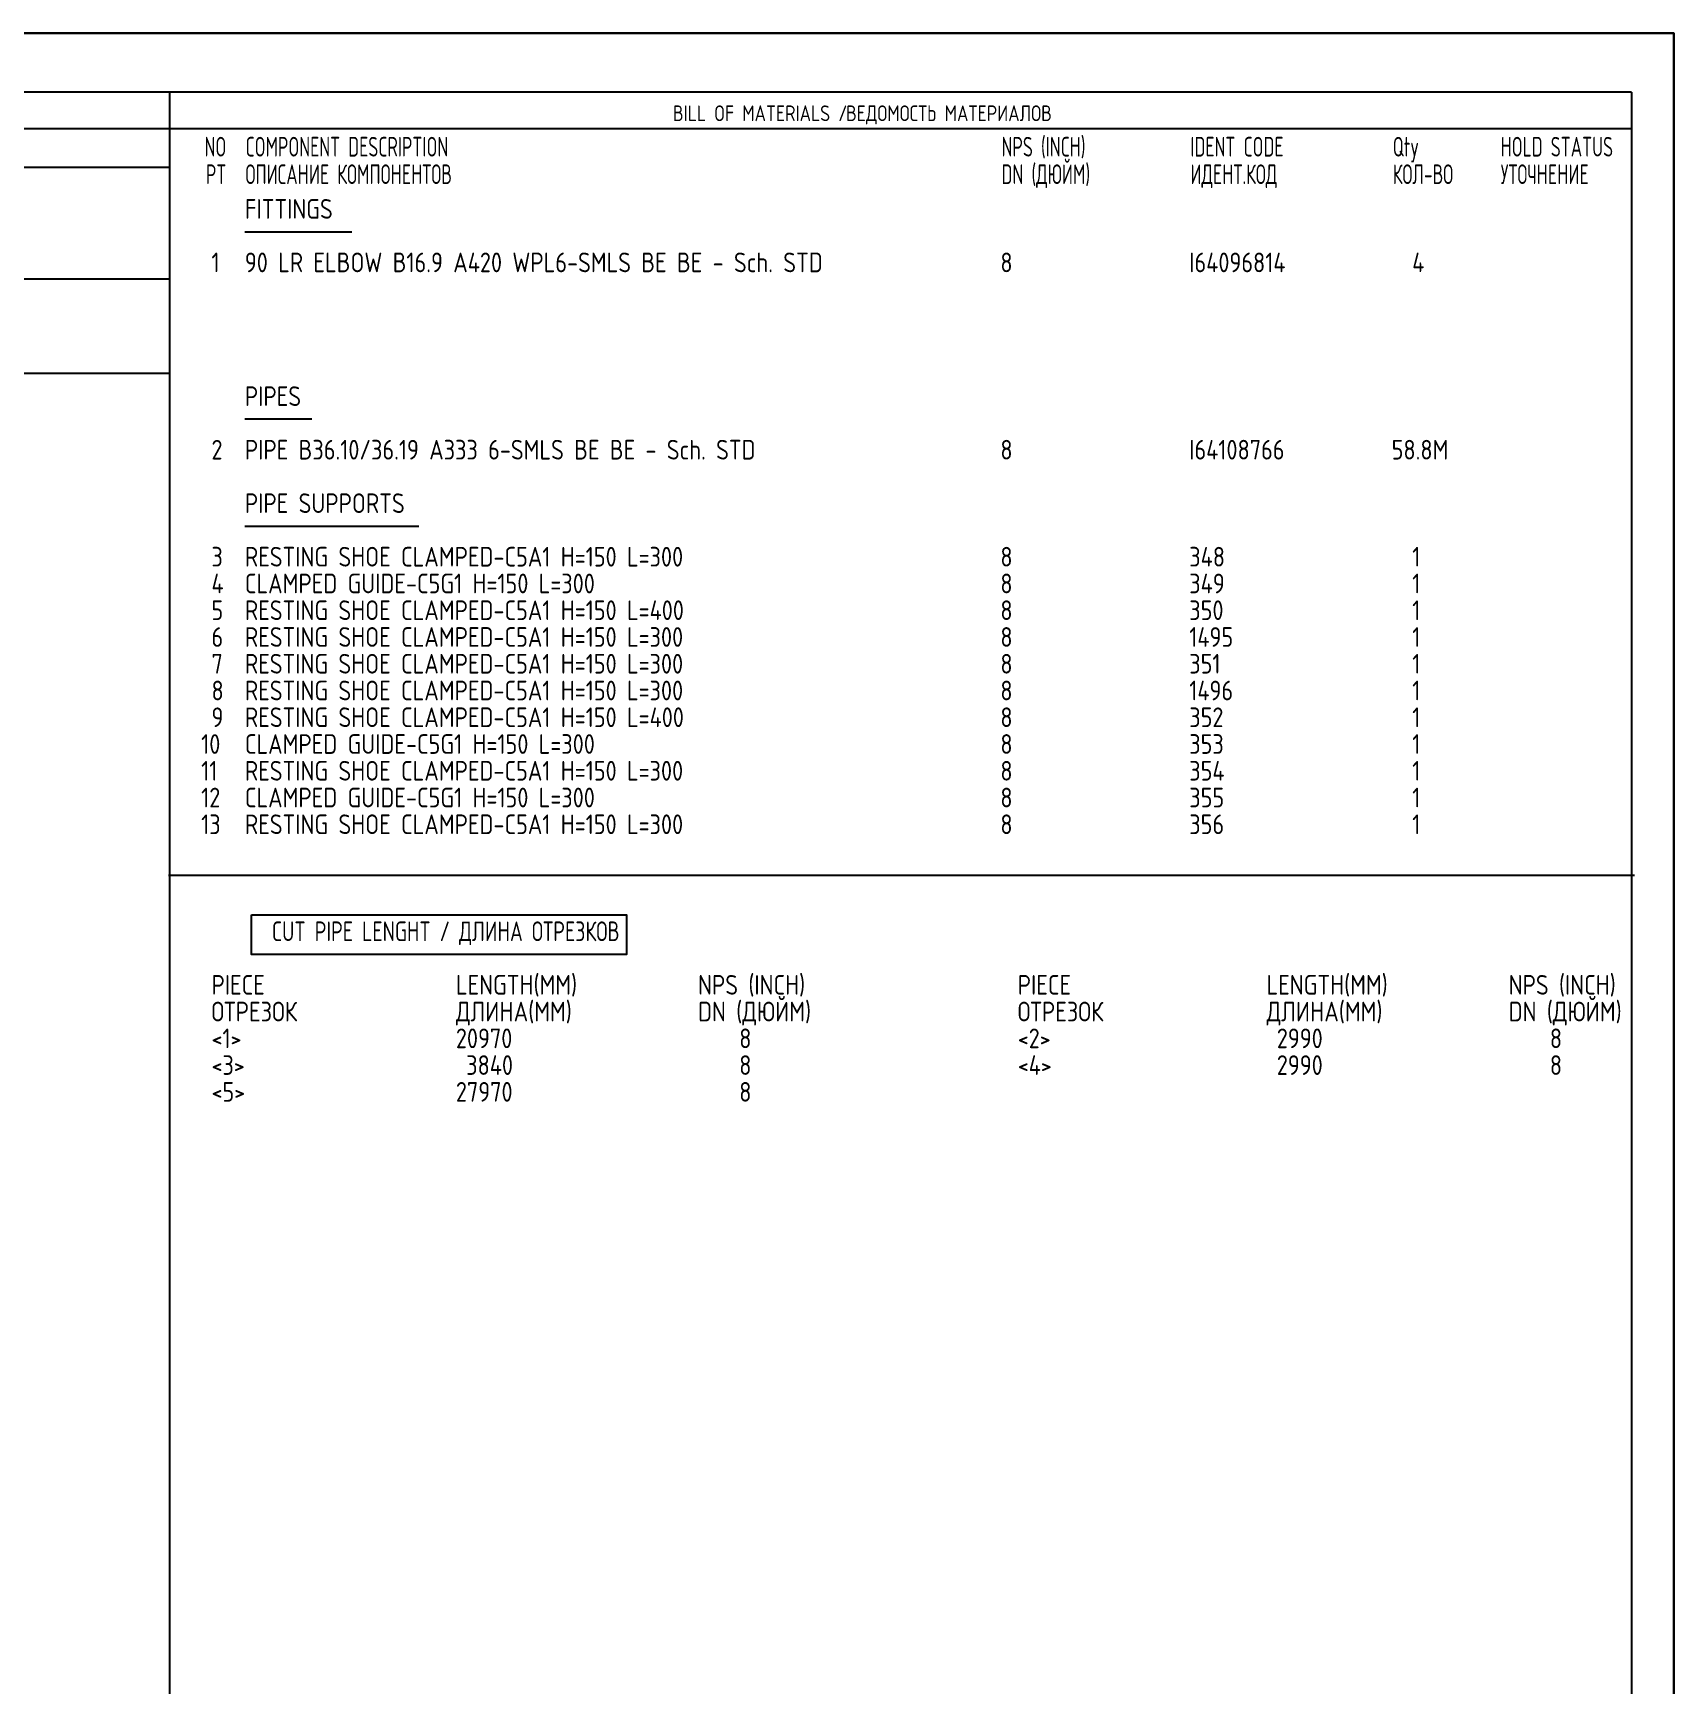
# Model space of a CAD drawing. Extents: x 0 to 594, y 0 to 420.
# Drawn here: x 385.5 to 594, y 210 to 420 of the extents above; entities that cross this region are included whole.
import ezdxf
from ezdxf.enums import TextEntityAlignment as Align

# ---------------------------------------------------------------- set-up
doc = ezdxf.new("R2010")
doc.units = 0
doc.header["$MEASUREMENT"] = 0
doc.linetypes.add('BORDER_2012_SLN$0$8001.Solid', pattern=[0])
for name, color, linetype in [('BORDER_2012_SLN$0$2', 7, 'Continuous'), ('BORDER_2012_SLN$0$GT_1', 7, 'Continuous'), ('GT_1', 7, 'Continuous')]:
    doc.layers.add(name, color=color, linetype=linetype)
for name, color, linetype, lineweight in [('BORDER_2012_SLN$0$BG_Level_1', 7, 'BORDER_2012_SLN$0$8001.Solid', 25), ('BORDER_2012_SLN$0$Level_1', 7, 'BORDER_2012_SLN$0$8001.Solid', 25), ('BORDER_2012_SLN$0$Level_18', 7, 'BORDER_2012_SLN$0$8001.Solid', 25)]:
    doc.layers.add(name, color=color, linetype=linetype, lineweight=lineweight)
doc.styles.add('BORDER_2012_SLN$0$GOST type A', font='GOST type A')
doc.styles.add('BORDER_2012_SLN$0$HTX1', font='')
doc.styles.add('HTX1', font='')
doc.styles.get('BORDER_2012_SLN$0$HTX1').set_extended_font_data('GOST type A')
doc.styles.get('HTX1').set_extended_font_data('GOST type A')

# ---------------------------------------------------------------- blocks, each defined once
blk = doc.blocks.new('BORDER_2012_SLN')
at = {"layer": 'BORDER_2012_SLN$0$2'}
blk.add_line((162.42, 407.85), (588.6, 407.85), dxfattribs=at)
at = {"layer": 'BORDER_2012_SLN$0$Level_1', "color": 7, "lineweight": -3}
for p, q in [((588.6, 412.5), (25.4, 412.5)), ((402.9, 7.5), (402.9, 412.5)), ((588.6, 412.5), (588.6, 7.5)), ((402.75, 402.9), (188.39, 402.9)), ((402.9, 388.7), (162.37, 388.68)), ((402.9, 376.7), (25.4, 376.7))]:
    blk.add_line(p, q, dxfattribs=at)
at = {"layer": 'BORDER_2012_SLN$0$Level_18', "color": 7, "lineweight": -3, "flags": 128}
blk.add_lwpolyline([(0, 0), (0, 420), (594, 420), (594, 0)], close=True, dxfattribs=at)
at = {"layer": 'BORDER_2012_SLN$0$BG_Level_1', "color": 7, "style": 'BORDER_2012_SLN$0$GOST type A'}
for s, p in [('BILL OF MATERIALS / ', (466.8, 408.8)), ('ВЕДОМОСТЬ МАТЕРИАЛОВ', (488.8, 408.8))]:
    blk.add_text(s, height=2, dxfattribs=at).set_placement(p)
at = {"layer": 'BORDER_2012_SLN$0$GT_1', "style": 'BORDER_2012_SLN$0$HTX1', "width": 0.8}
for s, p in [('NO', (410.06, 404.3)), ('PT', (410.06, 400.8))]:
    blk.add_text(s, height=2.5, dxfattribs=at).set_placement(p, align=Align.RIGHT)
for s, p in [('COMPONENT DESCRIPTION', (412.5, 404.3)), ('NPS (INCH)', (508.56, 404.3)), ('IDENT CODE', (532.56, 404.3)), ('Qty', (558.27, 404.3)), ('HOLD STATUS', (571.99, 404.3)), ('ОПИСАНИЕ КОМПОНЕНТОВ', (412.5, 400.8)), ('DN (ДЮЙМ)', (508.56, 400.8)), ('ИДЕНТ.КОД', (532.56, 400.8)), ('КОЛ-ВО', (558.27, 400.8)), ('УТОЧНЕНИЕ', (571.99, 400.8))]:
    blk.add_text(s, height=2.5, dxfattribs=at).set_placement(p)

msp = doc.modelspace()

# ---------------------------------------------------------------- linework, layer by layer
at = {"layer": 'GT_1', "flags": 128}
for points in [[(0, 0), (594, 0), (594, 420), (0, 420), (0, 0)], [(426.014, 394.704), (412.414, 394.704)], [(420.914, 370.895), (412.414, 370.895)], [(434.514, 357.289), (412.414, 357.289)], [(402.7, 312.961), (589, 312.961)], [(413.271, 307.915), (460.914, 307.915), (460.914, 302.867), (413.271, 302.867), (413.271, 307.915)]]:
    msp.add_lwpolyline(points, dxfattribs=at)

# ---------------------------------------------------------------- block references
at = {"linetype": 'Continuous'}
msp.add_blockref('BORDER_2012_SLN', (0, 0), dxfattribs=at)

# ---------------------------------------------------------------- texts
at = {"layer": 'GT_1', "style": 'HTX1'}
for s, width, p in [('FITTINGS', 1.02, (412.414, 396.395)), ('  1', 1.02, (405.557, 389.592)), ('90 LR ELBOW B16.9 A420 WPL6-SMLS BE BE - Sch. STD', 1.02, (412.414, 389.592)), ('8', 1.02, (508.414, 389.592)), ('I64096814', 1.02, (532.414, 389.592)), ('  4', 1.02, (558.129, 389.592)), ('PIPES', 1.02, (412.414, 372.585)), ('  2', 1.02, (405.557, 365.782)), ('PIPE B36.10/36.19 A333 6-SMLS BE BE - Sch. STD', 1.02, (412.414, 365.782)), ('8', 1.02, (508.414, 365.782)), ('I64108766', 1.02, (532.414, 365.782)), ('58.8M', 1.02, (558.129, 365.782)), ('PIPE SUPPORTS', 1.02, (412.414, 358.98)), ('  3', 1.02, (405.557, 352.177)), ('RESTING SHOE CLAMPED-C5A1 H=150 L=300', 1.02, (412.414, 352.177)), ('8', 1.02, (508.414, 352.177)), ('348', 1.02, (532.414, 352.177)), ('  1', 1.02, (558.129, 352.177)), ('  4', 1.02, (405.557, 348.776)), ('CLAMPED GUIDE-C5G1 H=150 L=300', 1.02, (412.414, 348.776)), ('8', 1.02, (508.414, 348.776)), ('349', 1.02, (532.414, 348.776)), ('  1', 1.02, (558.129, 348.776)), ('  5', 1.02, (405.557, 345.374)), ('RESTING SHOE CLAMPED-C5A1 H=150 L=400', 1.02, (412.414, 345.374)), ('8', 1.02, (508.414, 345.374)), ('350', 1.02, (532.414, 345.374)), ('  1', 1.02, (558.129, 345.374)), ('  6', 1.02, (405.557, 341.973)), ('RESTING SHOE CLAMPED-C5A1 H=150 L=300', 1.02, (412.414, 341.973)), ('8', 1.02, (508.414, 341.973)), ('1495', 1.02, (532.414, 341.973)), ('  1', 1.02, (558.129, 341.973)), ('  7', 1.02, (405.557, 338.571)), ('RESTING SHOE CLAMPED-C5A1 H=150 L=300', 1.02, (412.414, 338.571)), ('8', 1.02, (508.414, 338.571)), ('351', 1.02, (532.414, 338.571)), ('  1', 1.02, (558.129, 338.571)), ('  8', 1.02, (405.557, 335.17)), ('RESTING SHOE CLAMPED-C5A1 H=150 L=300', 1.02, (412.414, 335.17)), ('8', 1.02, (508.414, 335.17)), ('1496', 1.02, (532.414, 335.17)), ('  1', 1.02, (558.129, 335.17)), ('  9', 1.02, (405.557, 331.769)), ('RESTING SHOE CLAMPED-C5A1 H=150 L=400', 1.02, (412.414, 331.769)), ('8', 1.02, (508.414, 331.769)), ('352', 1.02, (532.414, 331.769)), ('  1', 1.02, (558.129, 331.769)), (' 10', 1.02, (405.557, 328.367)), ('CLAMPED GUIDE-C5G1 H=150 L=300', 1.02, (412.414, 328.367)), ('8', 1.02, (508.414, 328.367)), ('353', 1.02, (532.414, 328.367)), ('  1', 1.02, (558.129, 328.367)), (' 11', 1.02, (405.557, 324.966)), ('RESTING SHOE CLAMPED-C5A1 H=150 L=300', 1.02, (412.414, 324.966)), ('8', 1.02, (508.414, 324.966)), ('354', 1.02, (532.414, 324.966)), ('  1', 1.02, (558.129, 324.966)), (' 12', 1.02, (405.557, 321.565)), ('CLAMPED GUIDE-C5G1 H=150 L=300', 1.02, (412.414, 321.565)), ('8', 1.02, (508.414, 321.565)), ('355', 1.02, (532.414, 321.565)), ('  1', 1.02, (558.129, 321.565)), (' 13', 1.02, (405.557, 318.163)), ('RESTING SHOE CLAMPED-C5A1 H=150 L=300', 1.02, (412.414, 318.163)), ('8', 1.02, (508.414, 318.163)), ('356', 1.02, (532.414, 318.163)), ('  1', 1.02, (558.129, 318.163)), ('CUT PIPE LENGHT / ДЛИНА ОТРЕЗКОВ', 0.9, (415.843, 304.558)), ('    LENGTH(MM)', 1.02, (434, 297.755)), ('NPS (INCH)', 1.02, (470, 297.755)), ('    LENGTH(MM)', 1.02, (537, 297.755)), ('NPS (INCH)', 1.02, (573, 297.755)), ('  PIECE', 1.02, (405.557, 297.755)), ('  PIECE', 1.02, (508, 297.755)), ('  ОТРЕЗОК', 1.02, (405.557, 294.354)), ('    ДЛИНА(MM)', 1.02, (434, 294.354)), ('DN (ДЮЙМ)', 1.02, (470, 294.354)), ('  ОТРЕЗОК', 1.02, (508, 294.354)), ('    ДЛИНА(MM)', 1.02, (537, 294.354)), ('DN (ДЮЙМ)', 1.02, (573, 294.354)), ('  <1>', 1.02, (405.557, 290.952)), ('    20970', 1.02, (434, 290.952)), ('    8', 1.02, (470, 290.952)), ('  <2>', 1.02, (508, 290.952)), ('     2990', 1.02, (537, 290.952)), ('    8', 1.02, (573, 290.952)), ('  <3>', 1.02, (405.557, 287.551)), ('     3840', 1.02, (434, 287.551)), ('    8', 1.02, (470, 287.551)), ('  <4>', 1.02, (508, 287.551)), ('     2990', 1.02, (537, 287.551)), ('    8', 1.02, (573, 287.551)), ('  <5>', 1.02, (405.557, 284.15)), ('    27970', 1.02, (434, 284.15)), ('    8', 1.02, (470, 284.15))]:
    msp.add_text(s, height=2.5, dxfattribs=dict(at, width=width)).set_placement(p)

doc.saveas('drawing.dxf')
